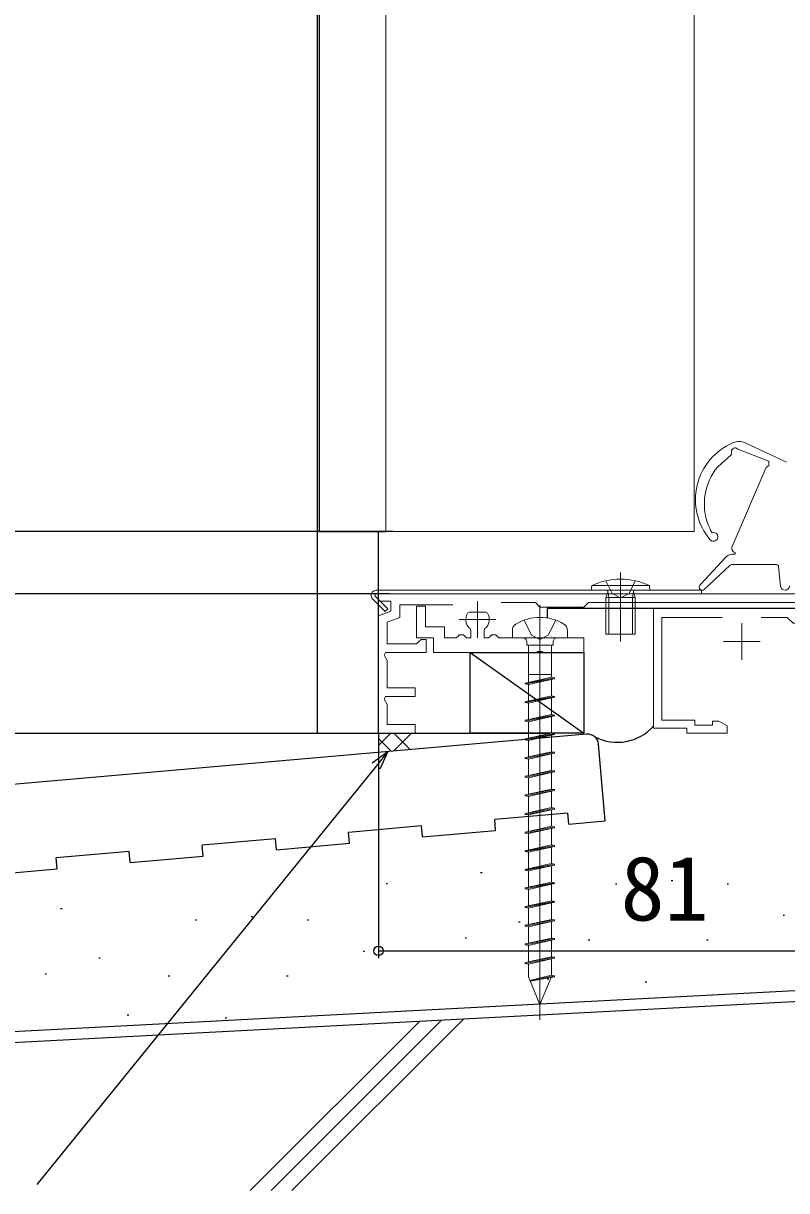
# Model space of a CAD drawing. Units: millimetres, scale not verified. Extents: x -525 to 525, y -783 to 779.
# Drawn here: x -282.3 to -178.3, y -190.5 to -31.4 of the extents above; entities that cross this region are included whole.
import ezdxf
from ezdxf.enums import TextEntityAlignment as Align

# ---------------------------------------------------------------- set-up
doc = ezdxf.new("R2010")
doc.units = ezdxf.units.MM
doc.header["$LTSCALE"] = 4
for name, color, linetype, lineweight in [('0-2_YKK_11', 211, 'Continuous', 18), ('0-3_YKK_11E', 4, 'Continuous', 18), ('0-5_YKK_13', 4, 'Continuous', 18)]:
    doc.layers.add(name, color=color, linetype=linetype, lineweight=lineweight)
for name, color, linetype in [('0-4_YKK_12', 2, 'Continuous'), ('0-6_YKK_D', 6, 'Continuous'), ('0-8_YSS_K', 3, 'Continuous'), ('0-9_YSS_KE', 3, 'Continuous')]:
    doc.layers.add(name, color=color, linetype=linetype)
doc.styles.add('ＭＳ ゴシック', font='')
doc.styles.get('ＭＳ ゴシック').set_extended_font_data('MS Gothic')

msp = doc.modelspace()

# ---------------------------------------------------------------- linework, layer by layer
at = {"layer": '0-2_YKK_11'}
for p, q in [((-220.449, -110.17), (-220.449, -115.17)), ((-222.949, -112.67), (-217.949, -112.67))]:
    msp.add_line(p, q, dxfattribs=at)
for points in [[(-165.182, -99.67), (-170.549, -99.67), (-170.549, -111.17), (-171.749, -111.17), (-171.749, -110.37), (-205.349, -110.37), (-205.949, -110.97), (-211.949, -110.97), (-212.549, -110.37), (-217.216, -110.37)], [(-223.831, -110.67), (-231.049, -110.67), (-231.049, -112.392), (-232.749, -113.01), (-232.749, -115.97), (-228.749, -115.97), (-228.449, -115.67), (-228.149, -115.37), (-227.449, -115.37), (-227.449, -117.17), (-232.976, -117.17), (-233.172, -117.51), (-232.749, -118.243), (-232.749, -121.97), (-228.949, -121.97), (-228.949, -123.17), (-232.976, -123.17), (-233.172, -123.51), (-232.749, -124.243), (-232.749, -126.97), (-228.949, -126.97), (-228.949, -128.17), (-233.949, -128.17), (-233.949, -112.17), (-232.249, -111.551), (-232.249, -110.17), (-233.949, -110.17), (-233.949, -109.17), (-171.749, -109.17)]]:
    msp.add_lwpolyline(points, dxfattribs=at)
at = {"layer": '0-2_YKK_11', "color": 190}
for points in [[(-212.408, -117.17), (-226.449, -117.17), (-226.449, -115.17), (-228.749, -115.17), (-228.749, -110.87), (-227.549, -110.87), (-227.549, -113.67), (-224.949, -113.67), (-224.949, -115.17), (-223.349, -115.17), (-223.149, -114.97), (-222.949, -114.77), (-222.349, -114.77), (-222.149, -114.97), (-221.949, -115.17), (-221.349, -115.17), (-221.349, -114.143), (-221.46, -113.911)], [(-221.798, -111.809), (-221.545, -111.67), (-219.354, -111.67), (-219.101, -111.809)], [(-219.439, -113.911), (-219.549, -114.143), (-219.549, -115.17), (-218.949, -115.17), (-218.749, -114.97), (-218.549, -114.77), (-217.949, -114.77), (-217.749, -114.97), (-217.549, -115.17), (-205.949, -115.17), (-205.949, -117.17), (-211.491, -117.17), (-211.674, -117.05), (-212.224, -117.05), (-212.408, -117.17)]]:
    msp.add_lwpolyline(points, dxfattribs=at)
for start, end in [(147.42102, 230.83331), (309.16669, 32.57898)]:
    msp.add_arc((-220.449, -112.67), 1.6, start, end, dxfattribs=at)
at = {"layer": '0-3_YKK_11E'}
for p, q in [((-184.45, -113.17), (-184.45, -118.17)), ((-186.95, -115.67), (-181.95, -115.67))]:
    msp.add_line(p, q, dxfattribs=at)
for points in [[(-138.682, -92.37), (-143.05, -92.37), (-143.05, -128.17), (-149.05, -128.17), (-149.05, -127.17), (-147.924, -126.52), (-147.05, -126.52), (-147.05, -127.07), (-144.15, -127.07), (-144.15, -112.37), (-170.65, -112.37), (-171.45, -113.17), (-177.45, -113.17), (-178.25, -112.37), (-181.8, -112.37)], [(-187.1, -112.37), (-195.35, -112.37), (-195.35, -126.37), (-190.85, -126.37), (-190.85, -127.07), (-188.45, -127.07), (-188.45, -126.52), (-187.575, -126.52), (-186.45, -127.17), (-186.45, -128.17), (-191.95, -128.17), (-191.95, -127.47), (-196.45, -127.47), (-196.45, -111.17), (-144.25, -111.17), (-144.25, -102.37), (-149.45, -102.37)]]:
    msp.add_lwpolyline(points, dxfattribs=at)
at = {"layer": '0-4_YKK_12'}
for p, q in [((-242.25, -128.171), (-242.25, 114.057)), ((-242.25, -128.17), (-242.25, 114.057)), ((-242.049, 114.057), (-242.049, -36.886)), ((-242.049, -36.886), (-242.049, -100.67)), ((-242.049, -100.67), (-232.949, -100.67)), ((-233.949, -128.17), (-233.949, -100.67)), ((-210.949, -111.17), (-210.949, -112.45)), ((-152.949, -111.17), (-210.949, -111.17)), ((-295.448, -128.17), (-233.949, -128.17)), ((-233.949, -128.17), (-210.949, -128.17))]:
    msp.add_line(p, q, dxfattribs=at)
at = {"layer": '0-5_YKK_13'}
for p, q in [((-178.326, -91.208), (-183.976, -88.575)), ((-187.72, -91.859), (-185.91, -90.261)), ((-184.98, -89.438), (-180.766, -91.073)), ((-185.74, -102.725), (-181.163, -92.044)), ((-180.766, -91.709), (-180.766, -91.073)), ((-186.506, -104.09), (-190.142, -107.998)), ((-185.343, -103.771), (-185.774, -103.771)), ((-185.399, -103.771), (-185.774, -103.771)), ((-185.343, -103.771), (-185.343, -103.552)), ((-200.949, -106.245), (-200.949, -115.67)), ((-186.036, -105.252), (-189.576, -108.563)), ((-179.72, -105.171), (-185.831, -105.171)), ((-179.422, -105.44), (-179.146, -108.132)), ((-204.949, -108.67), (-204.893, -108.028)), ((-197.005, -108.028), (-204.893, -108.028)), ((-202.949, -107.383), (-202.094, -109.113)), ((-198.949, -107.383), (-199.804, -109.113)), ((-196.949, -108.67), (-197.005, -108.028)), ((-234.342, -109.17), (-234.456, -109.447)), ((-232.687, -111.217), (-234.456, -109.447)), ((-234.342, -109.17), (-189.951, -109.17)), ((-234.251, -108.67), (-189.951, -108.67)), ((-204.949, -108.67), (-196.949, -108.67)), ((-202.949, -109.67), (-202.69, -108.937)), ((-202.949, -114.67), (-202.949, -109.67)), ((-198.949, -109.67), (-202.949, -109.67)), ((-202.57, -109.67), (-202.681, -108.844)), ((-202.57, -109.67), (-202.57, -114.67)), ((-202.094, -109.113), (-200.949, -109.722)), ((-199.804, -109.113), (-200.949, -109.722)), ((-199.328, -109.67), (-199.217, -108.844)), ((-199.328, -109.67), (-199.328, -114.67)), ((-198.949, -109.67), (-199.208, -108.937)), ((-189.951, -108.67), (-189.951, -109.17)), ((-233.041, -111.57), (-234.746, -109.865)), ((-233.041, -111.57), (-232.687, -111.217)), ((-211.949, -110.666), (-211.949, -167.216)), ((-214.099, -112.75), (-213.094, -114.783)), ((-209.799, -112.75), (-210.804, -114.783)), ((-215.699, -114.143), (-215.699, -115.17)), ((-208.199, -115.17), (-208.199, -114.143)), ((-215.699, -115.17), (-208.199, -115.17)), ((-213.749, -115.67), (-213.749, -116.17)), ((-213.094, -114.783), (-211.949, -115.392)), ((-210.804, -114.783), (-211.949, -115.392)), ((-213.519, -116.17), (-213.519, -121.232)), ((-210.379, -116.17), (-210.379, -120.533)), ((-210.379, -120.533), (-213.949, -121.327)), ((-209.949, -120.609), (-213.949, -121.327)), ((-209.949, -120.733), (-213.949, -121.451)), ((-210.379, -120.17), (-213.519, -120.17)), ((-213.519, -121.533), (-209.949, -120.733)), ((-210.379, -120.533), (-209.949, -120.609)), ((-210.379, -120.829), (-210.379, -123.073)), ((-209.949, -120.609), (-209.949, -120.733)), ((-213.949, -121.327), (-213.949, -121.451)), ((-213.519, -121.533), (-213.949, -121.451)), ((-213.519, -121.533), (-213.519, -123.772)), ((-210.379, -123.073), (-213.949, -123.867)), ((-213.949, -123.867), (-213.949, -123.991)), ((-213.519, -124.073), (-213.949, -123.991)), ((-213.519, -124.073), (-209.949, -123.273)), ((-213.519, -124.073), (-213.519, -126.312)), ((-210.379, -123.369), (-210.379, -125.613)), ((-210.379, -125.613), (-213.949, -126.407)), ((-213.949, -126.407), (-213.949, -126.531)), ((-213.519, -126.613), (-213.949, -126.531)), ((-213.519, -126.613), (-209.949, -125.813)), ((-213.519, -126.613), (-213.519, -128.852)), ((-210.379, -125.909), (-210.379, -128.153)), ((-210.379, -128.153), (-213.949, -128.947)), ((-213.519, -129.153), (-209.949, -128.353)), ((-210.379, -128.449), (-210.379, -130.693)), ((-213.949, -128.947), (-213.949, -129.071)), ((-213.519, -129.153), (-213.949, -129.071)), ((-213.519, -129.153), (-213.519, -131.392)), ((-210.379, -130.693), (-213.949, -131.487)), ((-213.949, -131.487), (-213.949, -131.611)), ((-213.519, -131.693), (-213.949, -131.611)), ((-213.519, -131.693), (-209.949, -130.893)), ((-213.519, -131.693), (-213.519, -133.932)), ((-210.379, -130.989), (-210.379, -133.233)), ((-210.379, -133.233), (-213.949, -134.027)), ((-213.519, -134.233), (-209.949, -133.433)), ((-210.379, -133.529), (-210.379, -135.773)), ((-213.949, -134.027), (-213.949, -134.151)), ((-213.519, -134.233), (-213.949, -134.151)), ((-213.519, -134.233), (-213.519, -136.472)), ((-210.379, -135.773), (-213.949, -136.567)), ((-213.949, -136.567), (-213.949, -136.691)), ((-213.519, -136.773), (-213.949, -136.691)), ((-213.519, -136.773), (-209.949, -135.973)), ((-213.519, -136.773), (-213.519, -139.012)), ((-210.379, -136.069), (-210.379, -138.313)), ((-210.379, -138.313), (-213.949, -139.107)), ((-213.949, -139.107), (-213.949, -139.231)), ((-213.519, -139.313), (-213.949, -139.231)), ((-213.519, -139.313), (-209.949, -138.513)), ((-213.519, -139.313), (-213.519, -141.552)), ((-210.379, -138.609), (-210.379, -140.853)), ((-210.379, -140.853), (-213.949, -141.647)), ((-213.519, -141.853), (-209.949, -141.053)), ((-210.379, -141.149), (-210.379, -143.393)), ((-213.949, -141.647), (-213.949, -141.771)), ((-213.519, -141.853), (-213.949, -141.771)), ((-213.519, -141.853), (-213.519, -144.092)), ((-210.379, -143.393), (-213.949, -144.187)), ((-213.949, -144.187), (-213.949, -144.311)), ((-213.519, -144.393), (-213.949, -144.311)), ((-213.519, -144.393), (-209.949, -143.593)), ((-213.519, -144.393), (-213.519, -146.632)), ((-210.379, -143.689), (-210.379, -145.933)), ((-210.379, -145.933), (-213.949, -146.727)), ((-213.519, -146.933), (-209.949, -146.133)), ((-210.379, -146.229), (-210.379, -148.473)), ((-213.949, -146.727), (-213.949, -146.851)), ((-213.519, -146.933), (-213.949, -146.851)), ((-213.519, -146.933), (-213.519, -149.172)), ((-210.379, -148.473), (-213.949, -149.267)), ((-213.949, -149.267), (-213.949, -149.391)), ((-213.519, -149.473), (-213.949, -149.391)), ((-213.519, -149.473), (-209.949, -148.673)), ((-213.519, -149.473), (-213.519, -151.712)), ((-210.379, -148.769), (-210.379, -151.013)), ((-210.379, -151.013), (-213.949, -151.807)), ((-213.949, -151.807), (-213.949, -151.931)), ((-213.519, -152.013), (-213.949, -151.931)), ((-213.519, -152.013), (-209.949, -151.213)), ((-213.519, -152.013), (-213.519, -154.252)), ((-210.379, -151.309), (-210.379, -153.553)), ((-210.379, -153.553), (-213.949, -154.347)), ((-213.949, -154.347), (-213.949, -154.471)), ((-213.519, -154.553), (-209.949, -153.753)), ((-210.379, -153.849), (-210.379, -156.093)), ((-213.519, -154.553), (-213.949, -154.471)), ((-213.519, -154.553), (-213.519, -156.792)), ((-210.379, -156.093), (-213.949, -156.887)), ((-213.949, -156.887), (-213.949, -157.011)), ((-213.519, -157.093), (-213.949, -157.011)), ((-213.519, -157.093), (-209.949, -156.293)), ((-213.519, -157.093), (-213.519, -159.332)), ((-210.379, -156.389), (-210.379, -158.633)), ((-210.379, -158.633), (-213.949, -159.427)), ((-213.519, -159.633), (-209.949, -158.833)), ((-210.379, -158.929), (-210.379, -161.168)), ((-213.949, -159.427), (-213.949, -159.551)), ((-213.519, -159.633), (-213.949, -159.551)), ((-213.519, -159.633), (-213.519, -161.38)), ((-213.519, -161.38), (-211.949, -165.17)), ((-210.379, -161.168), (-213.32, -161.861)), ((-209.949, -161.249), (-213.32, -161.861)), ((-210.42, -161.479), (-213.28, -161.956)), ((-210.42, -161.479), (-211.949, -165.17)), ((-210.379, -161.168), (-209.949, -161.249)), ((-209.949, -161.249), (-209.949, -161.368))]:
    msp.add_line(p, q, dxfattribs=at)
for points in [[(-232.949, 114.057), (-232.949, -36.886), (-232.949, -100.67), (-190.949, -100.67), (-190.949, -36.886), (-190.949, 114.057)], [(-202.949, -114.67), (-198.949, -114.67), (-198.949, -109.67)], [(-210.149, -115.67), (-210.149, -116.17), (-213.749, -116.17)], [(-210.379, -123.073), (-209.949, -123.149), (-213.949, -123.867)], [(-209.949, -123.149), (-209.949, -123.273), (-213.949, -123.991)], [(-210.379, -125.613), (-209.949, -125.689), (-213.949, -126.407)], [(-209.949, -125.689), (-209.949, -125.813), (-213.949, -126.531)], [(-210.379, -128.153), (-209.949, -128.229), (-213.949, -128.947)], [(-209.949, -128.229), (-209.949, -128.353), (-213.949, -129.071)], [(-210.379, -130.693), (-209.949, -130.769), (-213.949, -131.487)], [(-209.949, -130.769), (-209.949, -130.893), (-213.949, -131.611)], [(-210.379, -133.233), (-209.949, -133.309), (-213.949, -134.027)], [(-209.949, -133.309), (-209.949, -133.433), (-213.949, -134.151)], [(-210.379, -135.773), (-209.949, -135.849), (-213.949, -136.567)], [(-209.949, -135.849), (-209.949, -135.973), (-213.949, -136.691)], [(-210.379, -138.313), (-209.949, -138.389), (-213.949, -139.107)], [(-209.949, -138.389), (-209.949, -138.513), (-213.949, -139.231)], [(-210.379, -140.853), (-209.949, -140.929), (-213.949, -141.647)], [(-209.949, -140.929), (-209.949, -141.053), (-213.949, -141.771)], [(-210.379, -143.393), (-209.949, -143.469), (-213.949, -144.187)], [(-209.949, -143.469), (-209.949, -143.593), (-213.949, -144.311)], [(-210.379, -145.933), (-209.949, -146.009), (-213.949, -146.727)], [(-209.949, -146.009), (-209.949, -146.133), (-213.949, -146.851)], [(-210.379, -148.473), (-209.949, -148.549), (-213.949, -149.267)], [(-209.949, -148.549), (-209.949, -148.673), (-213.949, -149.391)], [(-210.379, -151.013), (-209.949, -151.089), (-213.949, -151.807)], [(-209.949, -151.089), (-209.949, -151.213), (-213.949, -151.931)], [(-210.379, -153.553), (-209.949, -153.629), (-213.949, -154.347)], [(-209.949, -153.629), (-209.949, -153.753), (-213.949, -154.471)], [(-210.379, -156.093), (-209.949, -156.169), (-213.949, -156.887)], [(-209.949, -156.169), (-209.949, -156.293), (-213.949, -157.011)], [(-210.379, -158.633), (-209.949, -158.709), (-213.949, -159.427)], [(-209.949, -158.709), (-209.949, -158.833), (-213.949, -159.551)], [(-210.42, -161.479), (-209.949, -161.368), (-213.28, -161.956)]]:
    msp.add_lwpolyline(points, dxfattribs=at)
for centre, radius, start, end in [((-182.31, -96.323), 8.444, 112.92748, 220.39738), ((-184.821, -90.388), 2, 65.01584, 112.92748), ((-186.109, -90.036), 0.3, 311.4363, 19.41199), ((-185.354, -89.77), 0.5, 41.62373, 181.41199), ((-185.354, -89.77), 0.5, 59.62373, 199.41199), ((-181.661, -96.898), 7.881, 140.25352, 201.26553), ((-180.616, -92.29), 0.6, 104.47751, 155.84269), ((-181.539, -96.883), 8, 201.04739, 209.59641), ((-188.292, -101.398), 0.6, 221.49169, 109.81496), ((-185.193, -102.971), 0.6, 155.84269, 255.52249), ((-185.774, -104.771), 1, 90, 137.06734), ((-185.831, -105.471), 0.3, 90, 133.08541), ((-179.72, -105.471), 0.3, 5.84484, 90), ((-200.949, -116.67), 9.5, 65.47227, 114.52773), ((-189.849, -108.271), 0.4, 137.06734, 313.08541), ((-178.549, -108.071), 0.6, 185.84484, 0), ((-234.251, -109.37), 0.7, 90, 225.00044), ((-202.879, -108.87), 0.2, 340.57815, 90), ((-199.019, -108.87), 0.2, 90, 199.42185), ((-211.949, -118.648), 6.278, 58.59711, 121.40289), ((-214.699, -114.143), 1, 121.40289, 180), ((-209.199, -114.143), 1, 0, 58.59711), ((-214.249, -115.67), 0.5, 0, 90), ((-209.649, -115.67), 0.5, 90, 180)]:
    msp.add_arc(centre, radius, start, end, dxfattribs=at)
at = {"layer": '0-6_YKK_D'}
for p, q in [((-231.949, -100.67), (-313.749, -100.67)), ((-231.949, -100.67), (-313.749, -100.67)), ((-232.449, -109.17), (-313.749, -109.17)), ((-232.449, -109.17), (-313.749, -109.17)), ((-233.949, -128.87), (-233.949, -158.84)), ((-233.949, -157.84), (-152.949, -157.84))]:
    msp.add_line(p, q, dxfattribs=at)
for points in [[(-232.674, -130.673), (-234.28, -132.654), (-280.521, -189.692)], [(-234.811, -132.223), (-232.674, -130.673), (-233.75, -133.084)]]:
    msp.add_lwpolyline(points, dxfattribs=at)
msp.add_circle((-233.949, -157.84), 0.637, dxfattribs=at)
at = {"layer": '0-8_YSS_K'}
for p, q in [((-221.449, -117.17), (-205.949, -128.17)), ((-233.949, -128.17), (-233.949, -130.784)), ((-233.949, -129.864), (-232.255, -128.17)), ((-232.215, -130.624), (-233.949, -128.89)), ((-231.846, -130.59), (-229.426, -128.17)), ((-229.626, -130.385), (-231.841, -128.17)), ((-228.949, -128.233), (-229.012, -128.17)), ((-208.149, -139.067), (-218.111, -139.939)), ((-208.019, -140.562), (-208.149, -139.067)), ((-228.073, -140.81), (-238.035, -141.682)), ((-227.942, -142.305), (-228.073, -140.81)), ((-208.019, -140.562), (-203.04, -140.126)), ((-247.997, -142.554), (-257.959, -143.425)), ((-247.866, -144.048), (-247.997, -142.554)), ((-247.866, -144.048), (-237.904, -143.176)), ((-237.904, -143.176), (-238.035, -141.682)), ((-257.828, -144.919), (-257.959, -143.425)), ((-277.752, -146.663), (-277.883, -145.168)), ((-267.79, -145.791), (-257.828, -144.919)), ((-287.714, -147.534), (-277.752, -146.663)), ((-220.029, -147.154), (-219.829, -147.154)), ((-232.9, -148.673), (-232.7, -148.673)), ((-201.666, -148.715), (-201.466, -148.715)), ((-194.05, -148.254), (-193.85, -148.254)), ((-186.435, -148.715), (-186.235, -148.715)), ((-277.261, -152.058), (-277.061, -152.058)), ((-258.898, -153.619), (-258.698, -153.619)), ((-251.283, -153.157), (-251.083, -153.157)), ((-243.667, -153.619), (-243.467, -153.619)), ((-214.846, -153.868), (-214.646, -153.868)), ((-178.82, -152.985), (-178.62, -152.985)), ((-222.151, -156.051), (-221.951, -156.051)), ((-205.358, -156.337), (-205.158, -156.337)), ((-189.243, -156.331), (-189.043, -156.331)), ((-272.078, -158.771), (-271.878, -158.771)), ((-236.052, -157.888), (-235.852, -157.888)), ((-279.383, -160.954), (-279.183, -160.954)), ((-262.59, -161.241), (-262.39, -161.241)), ((-246.475, -161.234), (-246.275, -161.234)), ((-210.954, -161.663), (-210.754, -161.663)), ((-197.589, -162.062), (-197.389, -162.062)), ((-268.186, -166.567), (-267.986, -166.567)), ((-254.821, -166.965), (-254.621, -166.965)), ((-228.344, -167.457), (-251.413, -190.525)), ((-225.359, -167.3), (-248.584, -190.525)), ((-222.375, -167.144), (-245.756, -190.525))]:
    msp.add_line(p, q, dxfattribs=at)
msp.add_lwpolyline([(-205.949, -128.17), (-221.449, -128.17), (-221.449, -117.17), (-205.949, -117.17)], close=True, dxfattribs=at)
for points in [[(-111.549, -122.67), (-111.549, -161.336), (-318.52, -172.183)], [(-227.942, -142.305), (-217.981, -141.433), (-218.111, -139.939)], [(-267.79, -145.791), (-267.921, -144.297), (-277.883, -145.168)]]:
    msp.add_lwpolyline(points, dxfattribs=at)
msp.add_arc((-201.408, -122.791), 6.616, 242.2852, 318.551, dxfattribs=at)
at = {"layer": '0-9_YSS_KE'}
for p, q in [((-205.58, -128.302), (-302.209, -136.756)), ((-203.04, -140.126), (-203.955, -129.666))]:
    msp.add_line(p, q, dxfattribs=at)
msp.add_lwpolyline([(-113.049, -121.17), (-113.049, -159.912), (-318.52, -170.681)], dxfattribs=at)
msp.add_arc((-205.449, -129.797), 1.5, 5, 95, dxfattribs=at)

# ---------------------------------------------------------------- texts
at = {"layer": '0-6_YKK_D', "style": 'ＭＳ ゴシック'}
msp.add_text('81', height=8.798, dxfattribs=at).set_placement((-200.949, -156.34), align=Align.BOTTOM_LEFT)

doc.saveas('drawing.dxf')
